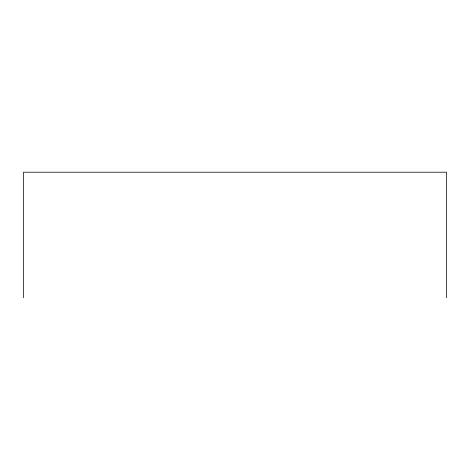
<?xml version="1.0" encoding="UTF-8"?>
<svg xmlns="http://www.w3.org/2000/svg" width="470" height="470" viewBox="0 0 470 470"><rect width="100%" height="100%" fill="white"/><g stroke="black" fill="none" stroke-linecap="round" stroke-linejoin="round"><path stroke-width="0.7" d="M446.5 297.792L446.5 172.208L23.5 172.208L23.5 297.792"/></g></svg>
